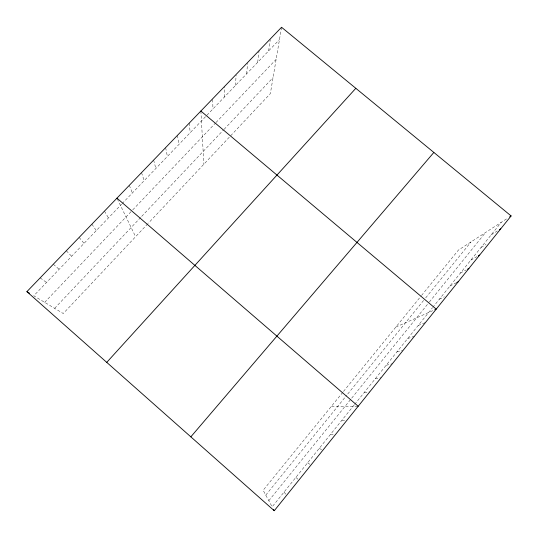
<?xml version="1.0" encoding="UTF-8"?>
<svg xmlns="http://www.w3.org/2000/svg" width="538" height="538" viewBox="0 0 538 538"><rect width="100%" height="100%" fill="white"/><g stroke="black" fill="none" stroke-linecap="round" stroke-linejoin="round"><path stroke-width="0.4" stroke-dasharray="2.69 2.02" d="M224.265 97.156L224.501 86.51M235.516 85.421L236.088 75.212M246.66 73.807L247.588 63.276M257.702 62.294L259.067 50.619M268.637 50.895L270.251 39.691M281.556 27.27L270.345 93.619L148.34 223.183M354.165 405L272.154 506.85L263.149 490.273L342.968 392.101M354.67 404.374L432.222 308.066M432.734 307.433L501.275 222.308M268.818 500.696L428.82 302.706M429.351 302.047L485.552 232.497M265.779 495.101L346.694 395.302M347.736 394.011L424.643 299.155M425.692 297.864L471.08 241.885M343.486 391.462L421.005 296.122M421.536 295.47L458.45 250.076L507.59 218.213M147.789 223.761L63.262 313.519L33.76 295.779L121.588 204.211M54.634 308.328L140.586 217.547M141.696 216.37L223.552 129.914M224.111 129.328L273.042 77.64M44.674 302.343L132.193 210.472M132.751 209.881L215.422 123.101M215.987 122.509L276.129 59.375M122.153 203.62L279.471 39.597M491.207 234.81L497.327 230.977M481.033 247.446L485.996 244.454M470.763 260.197L476.93 256.639M460.394 273.075L466.116 269.941M449.923 286.082L456.796 282.524M439.344 299.215L444.381 296.788M395.854 327.057L433.204 310.466M418.187 325.49L425.423 322.578M407.616 338.624L414.502 336.169M396.936 351.879L402.747 350.124M386.156 365.275L392.33 363.775M375.268 378.799L381.072 377.784M364.266 392.458L369.693 391.946M331.462 406.257L358.2 406.251M341.933 420.191L346.586 420.709M330.601 434.267L334.851 435.316M319.148 448.49L322.988 450.084M307.581 462.855L311.004 465M40.168 277.884L46.517 282.477M53.296 264.252L59.146 269.309M295.893 477.367L298.886 480.084M66.288 250.762L71.655 256.276M79.153 237.406L84.036 243.364M284.084 492.035L286.64 495.323M91.884 224.191L96.295 230.587M104.48 211.104L108.434 217.924M117.304 198.878L135.589 236.713M129.308 185.334L132.361 192.981M141.534 172.644L144.15 180.687M153.633 160.075L155.825 168.515M165.623 147.634L167.392 156.457M177.486 135.314L178.845 144.514M189.235 123.115L190.196 132.678M200.876 111.036L203.875 164.204M212.759 99.503L212.907 108.999"/><path stroke-width="0.81" d="M274.266 510.73L511.1 215.933L281.556 27.27L26.9 291.657L274.266 510.73L273.56 509.432M190.835 436.843L433.85 152.442M106.753 362.37L355.82 88.313M509.694 216.848L511.1 215.933M499.365 229.699L500.73 228.845M478.295 255.853L479.667 255.066M467.542 269.155L468.975 268.368M456.796 282.524L458.174 281.818M434.717 309.794L436.237 309.121L200.876 111.036M26.9 291.657L29.644 293.304M116.954 198.159L358.2 406.251"/></g></svg>
